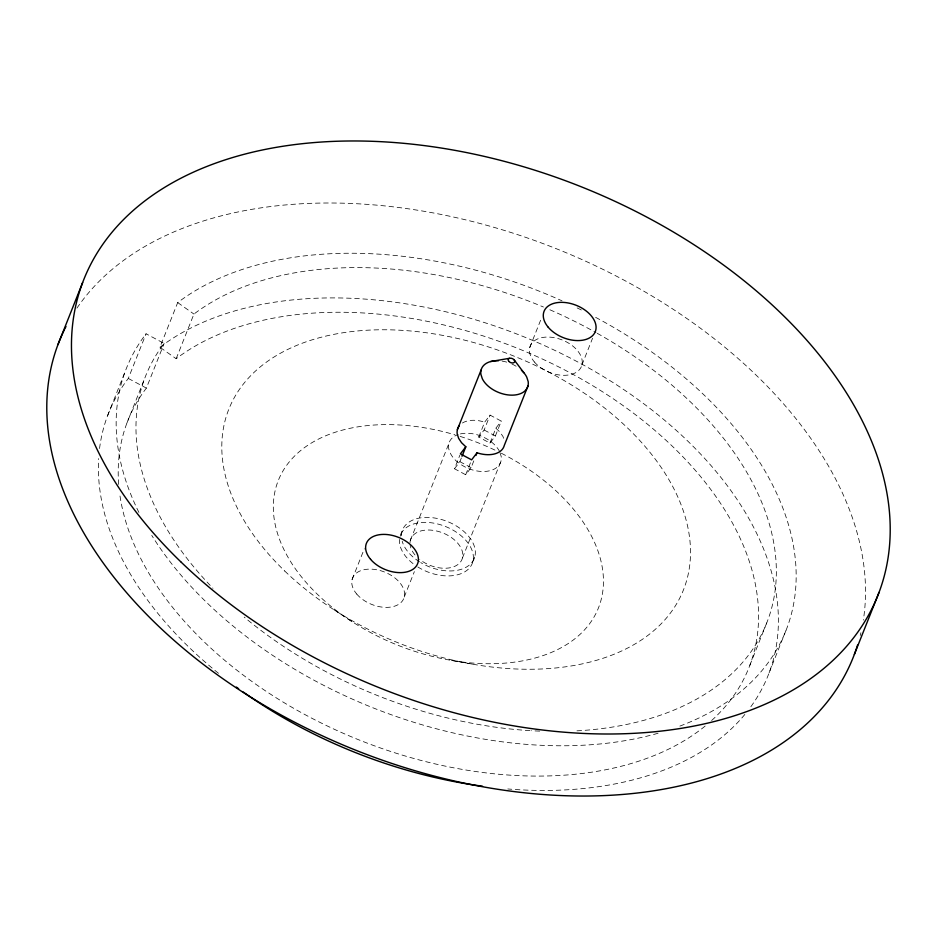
<?xml version="1.0" encoding="UTF-8"?>
<svg xmlns="http://www.w3.org/2000/svg" width="937" height="937" viewBox="0 0 937 937"><rect width="100%" height="100%" fill="white"/><g stroke="black" fill="none" stroke-linecap="round" stroke-linejoin="round"><path stroke-width="0.7" stroke-dasharray="4.68 3.51" d="M107.661 415.513L125.429 370.853M99.556 448.518A354.889 224.294 21.7 0 1 128.299 378.443L146.078 333.783L164.151 343.446A334.204 211.223 21.7 0 0 212.98 588.284M126.94 423.009L144.708 378.349M711.628 720.518A334.204 211.223 21.7 0 0 613.794 399.15A334.204 211.223 21.7 0 0 176.156 358.719L159.934 347.24L177.702 302.581A354.889 224.294 21.7 0 1 562.036 300.836M118.683 484.394A334.204 211.223 21.7 0 1 146.383 388.105L164.151 343.446M176.156 358.719L193.936 314.059A334.204 211.223 21.7 0 1 543.437 307.008M352.113 579.476L364.341 548.754M401.891 531.888L399.912 536.854A38.593 24.397 21.7 0 1 447.71 527.437A38.593 24.397 21.7 0 1 469.542 567.892A38.593 24.397 21.7 0 1 415.232 565.245M410.336 540.368L448.846 443.599M473.806 460.91L471.112 467.668L465.689 474.743L454.468 468.746L459.856 455.218M404.245 597.021L414.353 571.64M454.468 468.746L459.891 461.672L462.046 456.26M478.725 437.075L484.652 422.189L490.063 415.114L501.283 421.111L495.368 435.998L489.946 443.072L478.725 437.075L484.148 430.001L490.063 415.114M465.689 474.743L471.077 461.215M489.946 443.072L495.872 428.186L501.283 421.111M529.792 347.416L541.481 318.03M462.48 557.913L500.99 461.145M472.904 561.415L474.883 556.461M581.924 364.962L592.559 338.245M749.834 665.34L767.602 620.681M769.113 672.836L786.881 628.177M451.575 660.433L474.883 664.567M471.112 467.668L459.891 461.672M484.148 430.001L495.368 435.998M128.299 378.443L146.383 388.105M333.994 609.764L352.335 621.828M177.702 302.581L193.936 314.059M495.872 428.186L500.124 432.25L503.064 436.677L504.129 440.027M499.608 451.47C495.322 443.552 487.439 438.375 479.147 435.377A27.571 17.428 21.7 0 0 459.47 434.147M500.007 452.712L501.19 456.448A27.571 17.428 21.7 0 1 470.69 469.378C460.981 465.83 450.955 459.013 448.636 448.296A27.571 17.428 21.7 0 1 458.111 434.569M76.916 308.144A427.284 270.055 21.7 0 1 555.313 248.317A427.284 270.055 21.7 0 1 863.34 620.095M860.904 632.721A427.284 270.055 21.7 0 1 860.236 635.497M501.342 453.25A172.291 108.891 21.7 0 1 551.237 652.48A172.291 108.891 21.7 0 1 282.014 545.428A172.291 108.891 21.7 0 1 454.972 434.815M460.126 436.396A172.291 108.891 21.7 0 1 496.516 450.861M401.411 535.765A38.593 24.397 21.7 0 1 444.571 520.468A38.593 24.397 21.7 0 1 473.337 560.338A38.593 24.397 21.7 0 1 420.748 562.587M419.542 561.849A38.593 24.397 21.7 0 1 402.184 541.235M597.209 333.291A334.204 211.223 21.7 0 1 776.141 579.335A334.204 211.223 21.7 0 1 576.255 730.883M539.7 731.118A334.204 211.223 21.7 0 1 531.349 730.719M529.955 730.637A334.204 211.223 21.7 0 1 244.217 617.132M549.867 309.76A334.204 211.223 21.7 0 1 596.002 332.623M595.627 317.35A354.889 224.294 21.7 0 1 677.346 727.03M658.055 733.261A354.889 224.294 21.7 0 1 151.771 535.414M138.91 512.422A354.889 224.294 21.7 0 1 146.078 333.783M577.133 307.91A354.889 224.294 21.7 0 1 583.353 310.99M410.008 542.652A27.571 17.428 21.7 0 1 442.896 532.966A27.571 17.428 21.7 0 1 459.997 562.61A27.571 17.428 21.7 0 1 419.717 559.471M414.986 554.95A27.571 17.428 21.7 0 1 410.137 545.065M413.03 563.605A38.593 24.397 21.7 0 1 399.49 539.407M159.934 347.24A354.889 224.294 21.7 0 1 605.489 377.845A354.889 224.294 21.7 0 1 749.342 708.759M744.868 714.427A354.889 224.294 21.7 0 1 507.807 788.966M218.485 673.305A354.889 224.294 21.7 0 1 98.643 458.591M705.139 726.07A334.204 211.223 21.7 0 1 360.183 740.382A334.204 211.223 21.7 0 1 119.573 492.885M462.421 422.997A24.807 15.683 21.7 0 1 484.652 422.189M502.138 361.12A24.807 15.683 21.7 0 1 507.116 362.256M511.977 364.06A24.807 15.683 21.7 0 1 517.564 367.175M284.707 570.996A244.616 154.605 21.7 0 0 680.25 597.115A244.616 154.605 21.7 0 0 403.507 330.433A244.616 154.605 21.7 0 0 284.707 570.996M534.43 362.01A27.571 17.428 21.7 0 0 579.944 369.061A27.571 17.428 21.7 0 0 553.193 337.496A27.571 17.428 21.7 0 0 534.43 362.01M356.751 594.07A27.571 17.428 21.7 0 0 402.266 601.121A27.571 17.428 21.7 0 0 375.514 569.555A27.571 17.428 21.7 0 0 356.751 594.07"/><path stroke-width="1.41" d="M57.965 344.605L82.643 282.576M457.385 429.591L481.079 370.045M462.046 456.26L465.818 446.785L461.554 442.721L458.615 438.293L457.197 433.819A24.807 15.683 21.7 0 1 459.165 425.902M475.961 455.487L477.038 452.782A24.807 15.683 21.7 0 0 504.305 445.38L528 385.833M854.357 654.424L879.035 592.395M465.818 446.785L460.395 453.859L471.616 459.856L477.038 452.782M490.637 361.541L509.517 358.297M514.132 359.843L523.818 372.703M857.566 645.054A427.284 270.055 21.7 0 1 356.997 750.713A427.284 270.055 21.7 0 1 64.091 330.304M64.712 329.039A427.284 270.055 21.7 0 1 65.988 326.509M482.543 786.225A354.889 224.294 21.7 0 1 243.28 692.056M238.642 688.73A354.889 224.294 21.7 0 1 236.347 687.055M498.472 360.757A24.807 15.683 21.7 0 0 480.892 374.273L482.321 378.747A24.807 15.683 21.7 0 0 509.997 395.098A24.807 15.683 21.7 0 0 528.187 381.605L526.758 377.131A24.807 15.683 21.7 0 0 521.405 370.197M181.356 562.352A427.284 270.055 21.7 0 0 872.288 607.961A427.284 270.055 21.7 0 0 388.878 142.143A427.284 270.055 21.7 0 0 181.356 562.352M548.25 327.271A27.571 17.428 21.7 0 0 593.765 334.333A27.571 17.428 21.7 0 0 567.014 302.768A27.571 17.428 21.7 0 0 548.25 327.271M370.583 559.33A27.571 17.428 21.7 0 0 416.087 566.393A27.571 17.428 21.7 0 0 389.347 534.828A27.571 17.428 21.7 0 0 370.583 559.33M508.768 361.295A3.443 2.179 21.7 0 0 514.46 362.186A3.443 2.179 21.7 0 0 511.122 358.239A3.443 2.179 21.7 0 0 508.768 361.295"/></g></svg>
